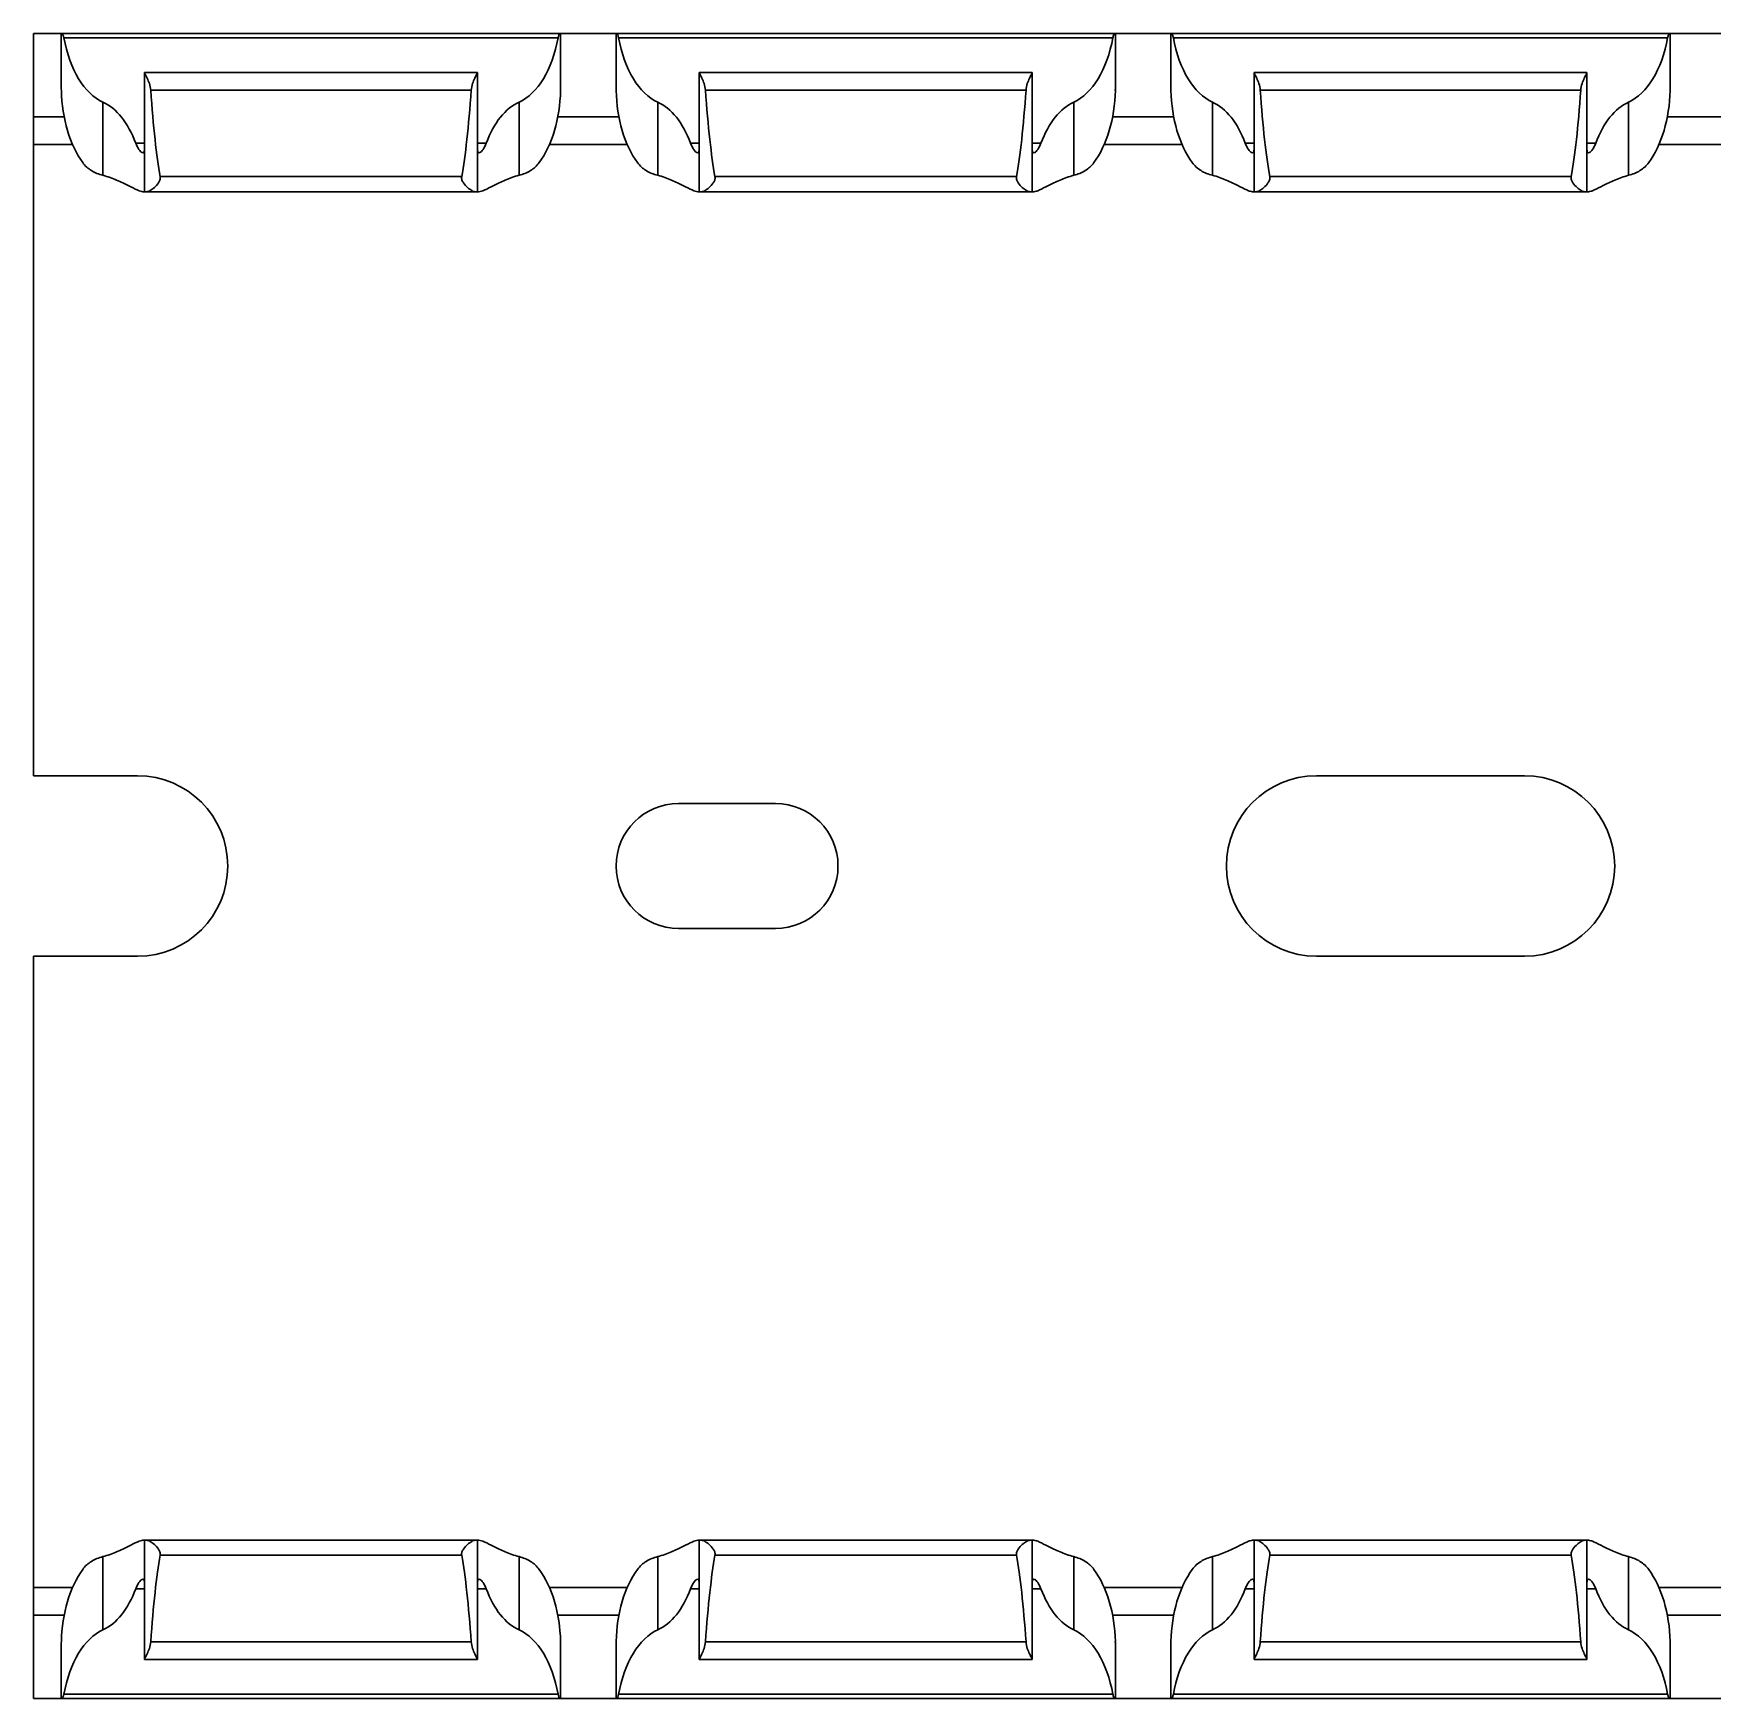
# Model space of a CAD drawing. Header units: millimetres. Extents: x -2573 to 2942, y -1220 to 2800.
# Drawn here: x 2357.9 to 2418.4, y 1097.3 to 1157.3 of the extents above; entities that cross this region are included whole.
import ezdxf

# ---------------------------------------------------------------- set-up
doc = ezdxf.new("R2010")
doc.units = ezdxf.units.MM

msp = doc.modelspace()

# ---------------------------------------------------------------- linework, layer by layer
at = {"linetype": 'Continuous', "lineweight": 30}
for p, q in [((2357.86, 1154.261), (2357.86, 1157.261)), ((2358.86, 1157.261), (2357.86, 1157.261)), ((2358.86, 1157.261), (2358.86, 1155.297)), ((2358.888, 1157.261), (2358.86, 1157.261)), ((2376.831, 1157.261), (2358.888, 1157.261)), ((2376.86, 1157.261), (2376.831, 1157.261)), ((2376.86, 1155.299), (2376.86, 1157.261)), ((2378.86, 1157.261), (2376.86, 1157.261)), ((2378.86, 1157.261), (2378.86, 1155.297)), ((2378.86, 1157.261), (2378.888, 1157.261)), ((2396.831, 1157.261), (2378.888, 1157.261)), ((2396.86, 1157.261), (2396.831, 1157.261)), ((2396.86, 1155.299), (2396.86, 1157.261)), ((2398.86, 1157.261), (2396.86, 1157.261)), ((2398.86, 1157.261), (2398.86, 1155.295)), ((2398.86, 1157.261), (2398.888, 1157.261)), ((2416.831, 1157.261), (2398.888, 1157.261)), ((2416.86, 1157.261), (2416.831, 1157.261)), ((2416.86, 1155.299), (2416.86, 1157.261)), ((2418.86, 1157.261), (2416.86, 1157.261)), ((2376.768, 1157.111), (2358.951, 1157.111)), ((2396.768, 1157.111), (2378.951, 1157.111)), ((2416.768, 1157.111), (2398.951, 1157.111)), ((2373.86, 1155.861), (2361.86, 1155.861)), ((2361.86, 1155.861), (2361.86, 1155.858)), ((2361.86, 1151.561), (2361.86, 1155.858)), ((2373.86, 1155.858), (2373.86, 1155.861)), ((2373.86, 1151.561), (2373.86, 1155.858)), ((2393.86, 1155.861), (2381.86, 1155.861)), ((2381.86, 1155.861), (2381.86, 1155.858)), ((2381.86, 1151.561), (2381.86, 1155.858)), ((2393.86, 1155.858), (2393.86, 1155.861)), ((2393.86, 1151.561), (2393.86, 1155.858)), ((2413.86, 1155.861), (2401.86, 1155.861)), ((2401.86, 1155.861), (2401.86, 1155.858)), ((2401.86, 1151.561), (2401.86, 1155.858)), ((2413.86, 1155.858), (2413.86, 1155.861)), ((2413.86, 1151.561), (2413.86, 1155.858)), ((2373.638, 1155.222), (2362.081, 1155.222)), ((2393.638, 1155.222), (2382.081, 1155.222)), ((2413.638, 1155.222), (2402.081, 1155.222)), ((2357.86, 1154.261), (2357.86, 1153.261)), ((2358.96, 1154.261), (2357.86, 1154.261)), ((2360.36, 1152.153), (2360.36, 1154.792)), ((2375.36, 1152.153), (2375.36, 1154.792)), ((2378.96, 1154.261), (2376.759, 1154.261)), ((2380.36, 1152.153), (2380.36, 1154.792)), ((2395.36, 1152.153), (2395.36, 1154.792)), ((2398.96, 1154.261), (2396.759, 1154.261)), ((2400.36, 1152.153), (2400.36, 1154.792)), ((2415.36, 1152.153), (2415.36, 1154.792)), ((2418.96, 1154.261), (2416.759, 1154.261)), ((2357.86, 1153.261), (2359.262, 1153.261)), ((2357.86, 1153.261), (2357.86, 1130.511)), ((2361.86, 1153.311), (2361.542, 1153.311)), ((2374.177, 1153.311), (2373.86, 1153.311)), ((2376.457, 1153.261), (2379.262, 1153.261)), ((2381.86, 1153.311), (2381.542, 1153.311)), ((2394.177, 1153.311), (2393.86, 1153.311)), ((2396.457, 1153.261), (2399.262, 1153.261)), ((2401.86, 1153.311), (2401.542, 1153.311)), ((2414.177, 1153.311), (2413.86, 1153.311)), ((2416.457, 1153.261), (2419.262, 1153.261)), ((2373.296, 1152.105), (2362.424, 1152.105)), ((2393.296, 1152.105), (2382.424, 1152.105)), ((2413.296, 1152.105), (2402.424, 1152.105)), ((2361.86, 1151.561), (2361.802, 1151.561)), ((2361.944, 1151.561), (2361.86, 1151.561)), ((2373.775, 1151.561), (2361.944, 1151.561)), ((2373.86, 1151.561), (2373.775, 1151.561)), ((2373.917, 1151.561), (2373.86, 1151.561)), ((2381.86, 1151.561), (2381.802, 1151.561)), ((2381.944, 1151.561), (2381.86, 1151.561)), ((2393.775, 1151.561), (2381.944, 1151.561)), ((2393.86, 1151.561), (2393.775, 1151.561)), ((2393.917, 1151.561), (2393.86, 1151.561)), ((2401.86, 1151.561), (2401.802, 1151.561)), ((2401.944, 1151.561), (2401.86, 1151.561)), ((2413.775, 1151.561), (2401.944, 1151.561)), ((2413.86, 1151.561), (2413.775, 1151.561)), ((2413.917, 1151.561), (2413.86, 1151.561)), ((2361.61, 1130.511), (2357.86, 1130.511)), ((2411.61, 1130.511), (2404.11, 1130.511)), ((2384.61, 1129.511), (2381.11, 1129.511)), ((2381.11, 1125.011), (2384.61, 1125.011)), ((2361.61, 1124.011), (2357.86, 1124.011)), ((2357.86, 1124.011), (2357.86, 1101.261)), ((2404.11, 1124.011), (2411.61, 1124.011)), ((2361.86, 1102.961), (2361.802, 1102.961)), ((2361.86, 1102.961), (2361.86, 1098.665)), ((2361.944, 1102.961), (2361.86, 1102.961)), ((2373.775, 1102.961), (2361.944, 1102.961)), ((2373.86, 1102.961), (2373.775, 1102.961)), ((2373.86, 1102.961), (2373.86, 1098.665)), ((2373.917, 1102.961), (2373.86, 1102.961)), ((2381.86, 1102.961), (2381.802, 1102.961)), ((2381.86, 1102.961), (2381.86, 1098.665)), ((2381.944, 1102.961), (2381.86, 1102.961)), ((2393.775, 1102.961), (2381.944, 1102.961)), ((2393.86, 1102.961), (2393.775, 1102.961)), ((2393.86, 1102.961), (2393.86, 1098.665)), ((2393.917, 1102.961), (2393.86, 1102.961)), ((2401.86, 1102.961), (2401.802, 1102.961)), ((2401.86, 1102.961), (2401.86, 1098.665)), ((2401.944, 1102.961), (2401.86, 1102.961)), ((2413.775, 1102.961), (2401.944, 1102.961)), ((2413.86, 1102.961), (2413.775, 1102.961)), ((2413.86, 1102.961), (2413.86, 1098.665)), ((2413.917, 1102.961), (2413.86, 1102.961)), ((2360.36, 1102.37), (2360.36, 1099.731)), ((2373.296, 1102.418), (2362.424, 1102.418)), ((2375.36, 1102.37), (2375.36, 1099.731)), ((2380.36, 1102.37), (2380.36, 1099.731)), ((2393.296, 1102.418), (2382.424, 1102.418)), ((2395.36, 1102.37), (2395.36, 1099.731)), ((2400.36, 1102.37), (2400.36, 1099.731)), ((2413.296, 1102.418), (2402.424, 1102.418)), ((2415.36, 1102.37), (2415.36, 1099.731)), ((2357.86, 1101.261), (2359.262, 1101.261)), ((2357.86, 1100.261), (2357.86, 1101.261)), ((2361.86, 1101.211), (2361.542, 1101.211)), ((2374.177, 1101.211), (2373.86, 1101.211)), ((2376.457, 1101.261), (2379.262, 1101.261)), ((2381.86, 1101.211), (2381.542, 1101.211)), ((2394.177, 1101.211), (2393.86, 1101.211)), ((2396.457, 1101.261), (2399.262, 1101.261)), ((2401.86, 1101.211), (2401.542, 1101.211)), ((2414.177, 1101.211), (2413.86, 1101.211)), ((2416.457, 1101.261), (2419.262, 1101.261)), ((2357.86, 1100.261), (2357.86, 1097.261)), ((2358.96, 1100.261), (2357.86, 1100.261)), ((2378.96, 1100.261), (2376.759, 1100.261)), ((2398.96, 1100.261), (2396.759, 1100.261)), ((2418.96, 1100.261), (2416.759, 1100.261)), ((2358.86, 1099.226), (2358.86, 1097.261)), ((2373.638, 1099.3), (2362.081, 1099.3)), ((2376.86, 1097.261), (2376.86, 1099.224)), ((2378.86, 1099.226), (2378.86, 1097.261)), ((2393.638, 1099.3), (2382.081, 1099.3)), ((2396.86, 1097.261), (2396.86, 1099.224)), ((2398.86, 1099.227), (2398.86, 1097.261)), ((2413.638, 1099.3), (2402.081, 1099.3)), ((2416.86, 1097.261), (2416.86, 1099.224)), ((2361.86, 1098.661), (2361.86, 1098.665)), ((2361.86, 1098.661), (2373.86, 1098.661)), ((2373.86, 1098.665), (2373.86, 1098.661)), ((2381.86, 1098.661), (2381.86, 1098.665)), ((2381.86, 1098.661), (2393.86, 1098.661)), ((2393.86, 1098.665), (2393.86, 1098.661)), ((2401.86, 1098.661), (2401.86, 1098.665)), ((2401.86, 1098.661), (2413.86, 1098.661)), ((2413.86, 1098.665), (2413.86, 1098.661)), ((2376.768, 1097.411), (2358.951, 1097.411)), ((2396.768, 1097.411), (2378.951, 1097.411)), ((2416.768, 1097.411), (2398.951, 1097.411)), ((2358.86, 1097.261), (2357.86, 1097.261)), ((2358.888, 1097.261), (2358.86, 1097.261)), ((2376.831, 1097.261), (2358.888, 1097.261)), ((2376.86, 1097.261), (2376.831, 1097.261)), ((2378.86, 1097.261), (2376.86, 1097.261)), ((2378.86, 1097.261), (2378.888, 1097.261)), ((2396.831, 1097.261), (2378.888, 1097.261)), ((2396.86, 1097.261), (2396.831, 1097.261)), ((2398.86, 1097.261), (2396.86, 1097.261)), ((2398.86, 1097.261), (2398.888, 1097.261)), ((2416.831, 1097.261), (2398.888, 1097.261)), ((2416.86, 1097.261), (2416.831, 1097.261)), ((2418.86, 1097.261), (2416.86, 1097.261))]:
    msp.add_line(p, q, dxfattribs=at)
for centre, radius, start, end in [((2361.61, 1127.261), 3.25, 270, 90), ((2404.11, 1127.261), 3.25, 90, 270), ((2411.61, 1127.261), 3.25, 270, 90), ((2381.11, 1127.261), 2.25, 90, 270), ((2384.61, 1127.261), 2.25, 270, 90)]:
    msp.add_arc(centre, radius, start, end, dxfattribs=at)
for centre, major_axis, ratio, start_param, end_param in [((2360.86, 1158.146), (0, 3.464), 0.57735, 1.874101, 2.888912), ((2374.86, 1158.146), (0, 3.464), 0.57735, 3.394273, 4.409084), ((2380.86, 1158.146), (0, 3.464), 0.57735, 1.874101, 2.888912), ((2394.86, 1158.146), (0, 3.464), 0.57735, 3.394273, 4.409084), ((2400.86, 1158.146), (0, 3.464), 0.57735, 1.874101, 2.888912), ((2414.86, 1158.146), (0, 3.464), 0.57735, 3.394273, 4.409084), ((2360.86, 1155.346), (0, 3.464), 0.57735, 1.609674, 2.480666), ((2362.86, 1162.392), (0, 11.43), 0.087489, 2.248826, 2.690566), ((2372.86, 1162.392), (0, 11.43), 0.087489, 3.592619, 4.034359), ((2374.86, 1155.346), (0, 3.464), 0.57735, 3.80252, 4.673511), ((2380.86, 1155.346), (0, 3.464), 0.57735, 1.609674, 2.480666), ((2382.86, 1162.392), (0, 11.43), 0.087489, 2.248826, 2.690566), ((2392.86, 1162.392), (0, 11.43), 0.087489, 3.592619, 4.034359), ((2394.86, 1155.346), (0, 3.464), 0.57735, 3.80252, 4.673511), ((2400.86, 1155.346), (0, 3.464), 0.57735, 1.609674, 2.480666), ((2402.86, 1162.392), (0, 11.43), 0.087489, 2.248826, 2.690566), ((2412.86, 1162.392), (0, 11.43), 0.087489, 3.592619, 4.034359), ((2414.86, 1155.346), (0, 3.464), 0.57735, 3.80252, 4.673511), ((2359.86, 1151.438), (0, 3.464), 0.57735, 5.283837, 6.030505), ((2375.86, 1151.438), (0, 3.464), 0.57735, 0.25268, 0.999349), ((2379.86, 1151.438), (0, 3.464), 0.57735, 5.283837, 6.030505), ((2395.86, 1151.438), (0, 3.464), 0.57735, 0.25268, 0.999349), ((2399.86, 1151.438), (0, 3.464), 0.57735, 5.283837, 6.030505), ((2415.86, 1151.438), (0, 3.464), 0.57735, 0.25268, 0.999349), ((2362.86, 1092.131), (0, 11.43), 0.087489, 0.451027, 0.892766), ((2372.86, 1092.131), (0, 11.43), 0.087489, 5.390419, 5.832158), ((2382.86, 1092.131), (0, 11.43), 0.087489, 0.451027, 0.892766), ((2392.86, 1092.131), (0, 11.43), 0.087489, 5.390419, 5.832158), ((2402.86, 1092.131), (0, 11.43), 0.087489, 0.451027, 0.892766), ((2412.86, 1092.131), (0, 11.43), 0.087489, 5.390419, 5.832158), ((2360.86, 1099.176), (0, 3.464), 0.57735, 0.660927, 1.531918), ((2374.86, 1099.176), (0, 3.464), 0.57735, 4.751267, 5.622258), ((2380.86, 1099.176), (0, 3.464), 0.57735, 0.660927, 1.531918), ((2394.86, 1099.176), (0, 3.464), 0.57735, 4.751267, 5.622258), ((2400.86, 1099.176), (0, 3.464), 0.57735, 0.660927, 1.531918), ((2414.86, 1099.176), (0, 3.464), 0.57735, 4.751267, 5.622258), ((2359.86, 1103.085), (0, 3.464), 0.57735, 3.394273, 4.140941), ((2375.86, 1103.085), (0, 3.464), 0.57735, 2.142244, 2.888912), ((2379.86, 1103.085), (0, 3.464), 0.57735, 3.394273, 4.140941), ((2395.86, 1103.085), (0, 3.464), 0.57735, 2.142244, 2.888912), ((2399.86, 1103.085), (0, 3.464), 0.57735, 3.394273, 4.140941), ((2415.86, 1103.085), (0, 3.464), 0.57735, 2.142244, 2.888912), ((2360.86, 1096.376), (0, 3.464), 0.57735, 0.25268, 1.267492), ((2374.86, 1096.376), (0, 3.464), 0.57735, 5.015694, 6.030505), ((2380.86, 1096.376), (0, 3.464), 0.57735, 0.25268, 1.267492), ((2394.86, 1096.376), (0, 3.464), 0.57735, 5.015694, 6.030505), ((2400.86, 1096.376), (0, 3.464), 0.57735, 0.25268, 1.267492), ((2414.86, 1096.376), (0, 3.464), 0.57735, 5.015694, 6.030505)]:
    msp.add_ellipse(centre, major_axis=major_axis, ratio=ratio, start_param=start_param, end_param=end_param, dxfattribs=at)
for points in [[(2358.888, 1157.261), (2358.907, 1157.261), (2358.934, 1157.203), (2358.951, 1157.111)], [(2376.768, 1157.111), (2376.785, 1157.203), (2376.813, 1157.261), (2376.831, 1157.261)], [(2378.888, 1157.261), (2378.907, 1157.261), (2378.934, 1157.203), (2378.951, 1157.111)], [(2358.888, 1097.261), (2358.907, 1097.261), (2358.934, 1097.319), (2358.951, 1097.411)], [(2376.768, 1097.411), (2376.785, 1097.319), (2376.813, 1097.261), (2376.831, 1097.261)], [(2378.888, 1097.261), (2378.907, 1097.261), (2378.934, 1097.319), (2378.951, 1097.411)]]:
    msp.add_open_spline(points, degree=3, dxfattribs=at)
for points, knots in [([(2396.768, 1157.111), (2396.777, 1157.157), (2396.788, 1157.195), (2396.811, 1157.247), (2396.822, 1157.261), (2396.831, 1157.261)], [0, 0, 0, 0, 0.5, 0.5, 1, 1, 1, 1]), ([(2398.888, 1157.261), (2398.897, 1157.261), (2398.909, 1157.247), (2398.931, 1157.195), (2398.943, 1157.157), (2398.951, 1157.111)], [0, 0, 0, 0, 0.5, 0.5, 1, 1, 1, 1]), ([(2416.768, 1157.111), (2416.777, 1157.157), (2416.788, 1157.195), (2416.811, 1157.247), (2416.822, 1157.261), (2416.831, 1157.261)], [0, 0, 0, 0, 0.5, 0.5, 1, 1, 1, 1]), ([(2361.86, 1155.858), (2361.86, 1155.841), (2361.904, 1155.763), (2362.009, 1155.538), (2362.069, 1155.389), (2362.081, 1155.222)], [0, 0, 0, 0, 0.5, 0.5, 1, 1, 1, 1]), ([(2373.638, 1155.222), (2373.65, 1155.389), (2373.71, 1155.539), (2373.789, 1155.707), (2373.813, 1155.755), (2373.849, 1155.826), (2373.86, 1155.849), (2373.86, 1155.858)], [0, 0, 0, 0, 0.5, 0.5, 0.75, 0.75, 1, 1, 1, 1]), ([(2381.86, 1155.858), (2381.86, 1155.849), (2381.87, 1155.826), (2381.906, 1155.754), (2381.931, 1155.707), (2382.009, 1155.538), (2382.069, 1155.389), (2382.081, 1155.222)], [0, 0, 0, 0, 0.25, 0.25, 0.5, 0.5, 1, 1, 1, 1]), ([(2393.638, 1155.222), (2393.65, 1155.388), (2393.71, 1155.539), (2393.789, 1155.707), (2393.813, 1155.755), (2393.849, 1155.826), (2393.86, 1155.849), (2393.86, 1155.858)], [0, 0, 0, 0, 0.5, 0.5, 0.75, 0.75, 1, 1, 1, 1]), ([(2401.86, 1155.858), (2401.86, 1155.849), (2401.87, 1155.826), (2401.906, 1155.755), (2401.931, 1155.707), (2402.009, 1155.538), (2402.069, 1155.389), (2402.081, 1155.222)], [0, 0, 0, 0, 0.25, 0.25, 0.5, 0.5, 1, 1, 1, 1]), ([(2413.638, 1155.222), (2413.65, 1155.388), (2413.71, 1155.539), (2413.789, 1155.707), (2413.813, 1155.755), (2413.849, 1155.826), (2413.86, 1155.849), (2413.86, 1155.858)], [0, 0, 0, 0, 0.5, 0.5, 0.75, 0.75, 1, 1, 1, 1]), ([(2358.861, 1155.211), (2358.86, 1155.241), (2358.859, 1155.275), (2358.86, 1155.294), (2358.86, 1155.297)], [0, 0, 0, 0, 0.863549, 1, 1, 1, 1]), ([(2376.86, 1155.299), (2376.86, 1155.298), (2376.86, 1155.281), (2376.859, 1155.247), (2376.858, 1155.215), (2376.858, 1155.211)], [0, 0, 0, 0, 0.038179, 0.88892, 1, 1, 1, 1]), ([(2378.861, 1155.211), (2378.86, 1155.241), (2378.859, 1155.275), (2378.86, 1155.294), (2378.86, 1155.297)], [0, 0, 0, 0, 0.863549, 1, 1, 1, 1]), ([(2396.86, 1155.299), (2396.86, 1155.298), (2396.86, 1155.281), (2396.859, 1155.247), (2396.858, 1155.215), (2396.858, 1155.211)], [0, 0, 0, 0, 0.038179, 0.88892, 1, 1, 1, 1]), ([(2398.861, 1155.211), (2398.861, 1155.224), (2398.86, 1155.257), (2398.86, 1155.28), (2398.86, 1155.295)], [0, 0, 0, 0, 0.381561, 1, 1, 1, 1]), ([(2416.86, 1155.299), (2416.86, 1155.298), (2416.86, 1155.281), (2416.859, 1155.247), (2416.858, 1155.215), (2416.858, 1155.211)], [0, 0, 0, 0, 0.038179, 0.88892, 1, 1, 1, 1]), ([(2361.542, 1153.311), (2361.576, 1153.221), (2361.617, 1153.146), (2361.697, 1153.03), (2361.737, 1152.989), (2361.8, 1152.954), (2361.825, 1152.959), (2361.854, 1153.018), (2361.86, 1153.073), (2361.86, 1153.147)], [0, 0, 0, 0, 0.25, 0.25, 0.5, 0.5, 0.75, 0.75, 1, 1, 1, 1]), ([(2373.86, 1153.147), (2373.86, 1153.074), (2373.865, 1153.019), (2373.894, 1152.959), (2373.919, 1152.954), (2373.982, 1152.989), (2374.022, 1153.03), (2374.103, 1153.146), (2374.144, 1153.221), (2374.177, 1153.311)], [0, 0, 0, 0, 0.25, 0.25, 0.5, 0.5, 0.75, 0.75, 1, 1, 1, 1]), ([(2381.542, 1153.311), (2381.576, 1153.221), (2381.617, 1153.146), (2381.697, 1153.03), (2381.737, 1152.989), (2381.8, 1152.954), (2381.825, 1152.959), (2381.854, 1153.018), (2381.86, 1153.073), (2381.86, 1153.147)], [0, 0, 0, 0, 0.25, 0.25, 0.5, 0.5, 0.75, 0.75, 1, 1, 1, 1]), ([(2393.86, 1153.147), (2393.86, 1153.074), (2393.865, 1153.019), (2393.894, 1152.959), (2393.918, 1152.954), (2394.015, 1153.008), (2394.111, 1153.133), (2394.177, 1153.311)], [0, 0, 0, 0, 0.25, 0.25, 0.5, 0.5, 1, 1, 1, 1]), ([(2401.542, 1153.311), (2401.608, 1153.132), (2401.705, 1153.007), (2401.801, 1152.954), (2401.825, 1152.959), (2401.854, 1153.018), (2401.86, 1153.073), (2401.86, 1153.147)], [0, 0, 0, 0, 0.5, 0.5, 0.75, 0.75, 1, 1, 1, 1]), ([(2413.86, 1153.147), (2413.86, 1153.074), (2413.865, 1153.019), (2413.894, 1152.959), (2413.918, 1152.954), (2414.015, 1153.008), (2414.111, 1153.133), (2414.177, 1153.311)], [0, 0, 0, 0, 0.25, 0.25, 0.5, 0.5, 1, 1, 1, 1]), ([(2360.36, 1152.153), (2360.209, 1152.19), (2360.072, 1152.245), (2359.823, 1152.399), (2359.718, 1152.495), (2359.632, 1152.611)], [0, 0, 0, 0, 0.5, 0.5, 1, 1, 1, 1]), ([(2376.087, 1152.611), (2376.001, 1152.495), (2375.897, 1152.399), (2375.648, 1152.245), (2375.51, 1152.19), (2375.36, 1152.153)], [0, 0, 0, 0, 0.5, 0.5, 1, 1, 1, 1]), ([(2380.36, 1152.153), (2380.21, 1152.19), (2380.072, 1152.245), (2379.823, 1152.399), (2379.719, 1152.495), (2379.632, 1152.611)], [0, 0, 0, 0, 0.5, 0.5, 1, 1, 1, 1]), ([(2396.087, 1152.611), (2396.002, 1152.496), (2395.896, 1152.399), (2395.649, 1152.246), (2395.509, 1152.19), (2395.36, 1152.153)], [0, 0, 0, 0, 0.5, 0.5, 1, 1, 1, 1]), ([(2400.36, 1152.153), (2400.211, 1152.19), (2400.07, 1152.246), (2399.824, 1152.398), (2399.718, 1152.496), (2399.632, 1152.611)], [0, 0, 0, 0, 0.5, 0.5, 1, 1, 1, 1]), ([(2416.087, 1152.611), (2416.002, 1152.496), (2415.896, 1152.399), (2415.649, 1152.246), (2415.509, 1152.19), (2415.36, 1152.153)], [0, 0, 0, 0, 0.5, 0.5, 1, 1, 1, 1]), ([(2361.802, 1151.561), (2361.757, 1151.561), (2361.688, 1151.585), (2361.506, 1151.666), (2361.397, 1151.721), (2361.146, 1151.847), (2361.007, 1151.915), (2360.703, 1152.046), (2360.537, 1152.108), (2360.36, 1152.153)], [0, 0, 0, 0, 0.25, 0.25, 0.5, 0.5, 0.75, 0.75, 1, 1, 1, 1]), ([(2362.424, 1152.105), (2362.431, 1152.064), (2362.428, 1152.022), (2362.403, 1151.945), (2362.384, 1151.91), (2362.318, 1151.814), (2362.265, 1151.761), (2362.162, 1151.67), (2362.112, 1151.633), (2362.019, 1151.578), (2361.977, 1151.561), (2361.944, 1151.561)], [0, 0, 0, 0, 0.125, 0.125, 0.25, 0.25, 0.5, 0.5, 0.75, 0.75, 1, 1, 1, 1]), ([(2373.775, 1151.561), (2373.742, 1151.561), (2373.701, 1151.578), (2373.608, 1151.633), (2373.557, 1151.67), (2373.454, 1151.761), (2373.401, 1151.814), (2373.336, 1151.91), (2373.316, 1151.946), (2373.292, 1152.022), (2373.288, 1152.064), (2373.296, 1152.105)], [0, 0, 0, 0, 0.25, 0.25, 0.5, 0.5, 0.75, 0.75, 0.875, 0.875, 1, 1, 1, 1]), ([(2375.36, 1152.153), (2375.183, 1152.109), (2375.018, 1152.047), (2374.715, 1151.916), (2374.574, 1151.847), (2374.325, 1151.722), (2374.214, 1151.666), (2374.033, 1151.585), (2373.962, 1151.561), (2373.917, 1151.561)], [0, 0, 0, 0, 0.25, 0.25, 0.5, 0.5, 0.75, 0.75, 1, 1, 1, 1]), ([(2381.802, 1151.561), (2381.757, 1151.561), (2381.688, 1151.585), (2381.506, 1151.666), (2381.396, 1151.721), (2381.145, 1151.847), (2381.006, 1151.916), (2380.701, 1152.047), (2380.536, 1152.109), (2380.36, 1152.153)], [0, 0, 0, 0, 0.25, 0.25, 0.5, 0.5, 0.75, 0.75, 1, 1, 1, 1]), ([(2382.424, 1152.105), (2382.431, 1152.064), (2382.428, 1152.022), (2382.403, 1151.945), (2382.384, 1151.91), (2382.318, 1151.814), (2382.265, 1151.761), (2382.162, 1151.67), (2382.112, 1151.633), (2382.019, 1151.578), (2381.977, 1151.561), (2381.944, 1151.561)], [0, 0, 0, 0, 0.125, 0.125, 0.25, 0.25, 0.5, 0.5, 0.75, 0.75, 1, 1, 1, 1]), ([(2393.775, 1151.561), (2393.742, 1151.561), (2393.7, 1151.578), (2393.608, 1151.633), (2393.557, 1151.671), (2393.454, 1151.761), (2393.401, 1151.814), (2393.336, 1151.91), (2393.316, 1151.945), (2393.292, 1152.023), (2393.288, 1152.065), (2393.296, 1152.105)], [0, 0, 0, 0, 0.25, 0.25, 0.5, 0.5, 0.75, 0.75, 0.875, 0.875, 1, 1, 1, 1]), ([(2395.36, 1152.153), (2395.183, 1152.108), (2395.018, 1152.046), (2394.714, 1151.916), (2394.573, 1151.847), (2394.325, 1151.722), (2394.213, 1151.666), (2394.077, 1151.605), (2394.037, 1151.589), (2393.968, 1151.567), (2393.939, 1151.561), (2393.917, 1151.561)], [0, 0, 0, 0, 0.25, 0.25, 0.5, 0.5, 0.75, 0.75, 0.875, 0.875, 1, 1, 1, 1]), ([(2401.802, 1151.561), (2401.78, 1151.561), (2401.751, 1151.567), (2401.682, 1151.589), (2401.642, 1151.605), (2401.505, 1151.666), (2401.396, 1151.722), (2401.144, 1151.847), (2401.005, 1151.916), (2400.701, 1152.047), (2400.535, 1152.109), (2400.36, 1152.153)], [0, 0, 0, 0, 0.125, 0.125, 0.25, 0.25, 0.5, 0.5, 0.75, 0.75, 1, 1, 1, 1]), ([(2402.424, 1152.105), (2402.431, 1152.065), (2402.428, 1152.023), (2402.403, 1151.945), (2402.384, 1151.91), (2402.318, 1151.814), (2402.265, 1151.761), (2402.162, 1151.67), (2402.111, 1151.632), (2402.018, 1151.578), (2401.977, 1151.561), (2401.944, 1151.561)], [0, 0, 0, 0, 0.125, 0.125, 0.25, 0.25, 0.5, 0.5, 0.75, 0.75, 1, 1, 1, 1]), ([(2413.775, 1151.561), (2413.742, 1151.561), (2413.7, 1151.578), (2413.608, 1151.633), (2413.557, 1151.671), (2413.454, 1151.761), (2413.401, 1151.814), (2413.336, 1151.91), (2413.316, 1151.945), (2413.292, 1152.023), (2413.288, 1152.065), (2413.296, 1152.105)], [0, 0, 0, 0, 0.25, 0.25, 0.5, 0.5, 0.75, 0.75, 0.875, 0.875, 1, 1, 1, 1]), ([(2415.36, 1152.153), (2415.183, 1152.108), (2415.018, 1152.046), (2414.714, 1151.916), (2414.573, 1151.847), (2414.325, 1151.722), (2414.213, 1151.666), (2414.077, 1151.605), (2414.037, 1151.589), (2413.968, 1151.567), (2413.939, 1151.561), (2413.917, 1151.561)], [0, 0, 0, 0, 0.25, 0.25, 0.5, 0.5, 0.75, 0.75, 0.875, 0.875, 1, 1, 1, 1]), ([(2361.802, 1102.961), (2361.757, 1102.961), (2361.688, 1102.938), (2361.506, 1102.857), (2361.397, 1102.801), (2361.146, 1102.676), (2361.007, 1102.607), (2360.703, 1102.476), (2360.537, 1102.414), (2360.36, 1102.37)], [0, 0, 0, 0, 0.25, 0.25, 0.5, 0.5, 0.75, 0.75, 1, 1, 1, 1]), ([(2362.424, 1102.418), (2362.431, 1102.458), (2362.428, 1102.5), (2362.403, 1102.577), (2362.384, 1102.612), (2362.318, 1102.708), (2362.265, 1102.761), (2362.162, 1102.852), (2362.112, 1102.89), (2362.019, 1102.944), (2361.977, 1102.961), (2361.944, 1102.961)], [0, 0, 0, 0, 0.125, 0.125, 0.25, 0.25, 0.5, 0.5, 0.75, 0.75, 1, 1, 1, 1]), ([(2373.775, 1102.961), (2373.742, 1102.961), (2373.701, 1102.944), (2373.608, 1102.89), (2373.557, 1102.852), (2373.454, 1102.761), (2373.401, 1102.708), (2373.336, 1102.612), (2373.316, 1102.577), (2373.292, 1102.5), (2373.288, 1102.458), (2373.296, 1102.418)], [0, 0, 0, 0, 0.25, 0.25, 0.5, 0.5, 0.75, 0.75, 0.875, 0.875, 1, 1, 1, 1]), ([(2375.36, 1102.37), (2375.183, 1102.414), (2375.018, 1102.476), (2374.715, 1102.606), (2374.574, 1102.676), (2374.325, 1102.8), (2374.214, 1102.856), (2374.033, 1102.937), (2373.962, 1102.961), (2373.917, 1102.961)], [0, 0, 0, 0, 0.25, 0.25, 0.5, 0.5, 0.75, 0.75, 1, 1, 1, 1]), ([(2381.802, 1102.961), (2381.757, 1102.961), (2381.688, 1102.937), (2381.506, 1102.857), (2381.396, 1102.801), (2381.145, 1102.675), (2381.006, 1102.607), (2380.701, 1102.476), (2380.536, 1102.414), (2380.36, 1102.37)], [0, 0, 0, 0, 0.25, 0.25, 0.5, 0.5, 0.75, 0.75, 1, 1, 1, 1]), ([(2382.424, 1102.418), (2382.431, 1102.458), (2382.428, 1102.5), (2382.403, 1102.577), (2382.384, 1102.612), (2382.318, 1102.708), (2382.265, 1102.761), (2382.162, 1102.852), (2382.112, 1102.89), (2382.019, 1102.944), (2381.977, 1102.961), (2381.944, 1102.961)], [0, 0, 0, 0, 0.125, 0.125, 0.25, 0.25, 0.5, 0.5, 0.75, 0.75, 1, 1, 1, 1]), ([(2393.775, 1102.961), (2393.742, 1102.961), (2393.7, 1102.944), (2393.608, 1102.89), (2393.557, 1102.852), (2393.454, 1102.761), (2393.401, 1102.708), (2393.336, 1102.612), (2393.316, 1102.577), (2393.292, 1102.5), (2393.288, 1102.457), (2393.296, 1102.418)], [0, 0, 0, 0, 0.25, 0.25, 0.5, 0.5, 0.75, 0.75, 0.875, 0.875, 1, 1, 1, 1]), ([(2395.36, 1102.37), (2395.183, 1102.414), (2395.018, 1102.476), (2394.714, 1102.606), (2394.573, 1102.676), (2394.325, 1102.8), (2394.213, 1102.857), (2394.077, 1102.917), (2394.037, 1102.933), (2393.968, 1102.955), (2393.939, 1102.961), (2393.917, 1102.961)], [0, 0, 0, 0, 0.25, 0.25, 0.5, 0.5, 0.75, 0.75, 0.875, 0.875, 1, 1, 1, 1]), ([(2401.802, 1102.961), (2401.78, 1102.961), (2401.751, 1102.955), (2401.682, 1102.933), (2401.642, 1102.917), (2401.505, 1102.856), (2401.396, 1102.8), (2401.144, 1102.675), (2401.005, 1102.606), (2400.701, 1102.476), (2400.535, 1102.414), (2400.36, 1102.37)], [0, 0, 0, 0, 0.125, 0.125, 0.25, 0.25, 0.5, 0.5, 0.75, 0.75, 1, 1, 1, 1]), ([(2402.424, 1102.418), (2402.431, 1102.458), (2402.428, 1102.5), (2402.403, 1102.577), (2402.384, 1102.612), (2402.318, 1102.709), (2402.265, 1102.761), (2402.162, 1102.852), (2402.111, 1102.89), (2402.018, 1102.945), (2401.977, 1102.961), (2401.944, 1102.961)], [0, 0, 0, 0, 0.125, 0.125, 0.25, 0.25, 0.5, 0.5, 0.75, 0.75, 1, 1, 1, 1]), ([(2413.775, 1102.961), (2413.742, 1102.961), (2413.7, 1102.944), (2413.608, 1102.89), (2413.557, 1102.852), (2413.454, 1102.761), (2413.401, 1102.708), (2413.336, 1102.612), (2413.316, 1102.577), (2413.292, 1102.5), (2413.288, 1102.457), (2413.296, 1102.418)], [0, 0, 0, 0, 0.25, 0.25, 0.5, 0.5, 0.75, 0.75, 0.875, 0.875, 1, 1, 1, 1]), ([(2415.36, 1102.37), (2415.183, 1102.414), (2415.018, 1102.476), (2414.714, 1102.606), (2414.573, 1102.676), (2414.325, 1102.8), (2414.213, 1102.857), (2414.077, 1102.917), (2414.037, 1102.933), (2413.968, 1102.955), (2413.939, 1102.961), (2413.917, 1102.961)], [0, 0, 0, 0, 0.25, 0.25, 0.5, 0.5, 0.75, 0.75, 0.875, 0.875, 1, 1, 1, 1]), ([(2360.36, 1102.37), (2360.209, 1102.332), (2360.072, 1102.277), (2359.823, 1102.123), (2359.718, 1102.028), (2359.632, 1101.911)], [0, 0, 0, 0, 0.5, 0.5, 1, 1, 1, 1]), ([(2376.087, 1101.911), (2376.001, 1102.028), (2375.897, 1102.123), (2375.648, 1102.277), (2375.51, 1102.332), (2375.36, 1102.37)], [0, 0, 0, 0, 0.5, 0.5, 1, 1, 1, 1]), ([(2380.36, 1102.37), (2380.21, 1102.332), (2380.072, 1102.277), (2379.823, 1102.123), (2379.719, 1102.028), (2379.632, 1101.911)], [0, 0, 0, 0, 0.5, 0.5, 1, 1, 1, 1]), ([(2396.087, 1101.911), (2396.002, 1102.026), (2395.896, 1102.123), (2395.649, 1102.276), (2395.509, 1102.332), (2395.36, 1102.37)], [0, 0, 0, 0, 0.5, 0.5, 1, 1, 1, 1]), ([(2400.36, 1102.37), (2400.211, 1102.332), (2400.07, 1102.276), (2399.824, 1102.124), (2399.718, 1102.026), (2399.632, 1101.911)], [0, 0, 0, 0, 0.5, 0.5, 1, 1, 1, 1]), ([(2416.087, 1101.911), (2416.002, 1102.026), (2415.896, 1102.123), (2415.649, 1102.276), (2415.509, 1102.332), (2415.36, 1102.37)], [0, 0, 0, 0, 0.5, 0.5, 1, 1, 1, 1]), ([(2361.542, 1101.211), (2361.576, 1101.302), (2361.617, 1101.377), (2361.697, 1101.492), (2361.737, 1101.533), (2361.8, 1101.568), (2361.825, 1101.564), (2361.854, 1101.504), (2361.86, 1101.45), (2361.86, 1101.375)], [0, 0, 0, 0, 0.25, 0.25, 0.5, 0.5, 0.75, 0.75, 1, 1, 1, 1]), ([(2373.86, 1101.375), (2373.86, 1101.449), (2373.865, 1101.504), (2373.894, 1101.564), (2373.919, 1101.569), (2373.982, 1101.533), (2374.022, 1101.493), (2374.103, 1101.376), (2374.144, 1101.302), (2374.177, 1101.211)], [0, 0, 0, 0, 0.25, 0.25, 0.5, 0.5, 0.75, 0.75, 1, 1, 1, 1]), ([(2381.542, 1101.211), (2381.576, 1101.302), (2381.617, 1101.377), (2381.697, 1101.492), (2381.737, 1101.533), (2381.8, 1101.568), (2381.825, 1101.564), (2381.854, 1101.504), (2381.86, 1101.449), (2381.86, 1101.375)], [0, 0, 0, 0, 0.25, 0.25, 0.5, 0.5, 0.75, 0.75, 1, 1, 1, 1]), ([(2393.86, 1101.375), (2393.86, 1101.449), (2393.865, 1101.504), (2393.894, 1101.563), (2393.918, 1101.569), (2394.015, 1101.515), (2394.111, 1101.39), (2394.177, 1101.211)], [0, 0, 0, 0, 0.25, 0.25, 0.5, 0.5, 1, 1, 1, 1]), ([(2401.542, 1101.211), (2401.608, 1101.391), (2401.705, 1101.515), (2401.801, 1101.569), (2401.825, 1101.563), (2401.854, 1101.504), (2401.86, 1101.449), (2401.86, 1101.375)], [0, 0, 0, 0, 0.5, 0.5, 0.75, 0.75, 1, 1, 1, 1]), ([(2413.86, 1101.375), (2413.86, 1101.449), (2413.865, 1101.504), (2413.894, 1101.563), (2413.918, 1101.569), (2414.015, 1101.515), (2414.111, 1101.39), (2414.177, 1101.211)], [0, 0, 0, 0, 0.25, 0.25, 0.5, 0.5, 1, 1, 1, 1]), ([(2358.861, 1099.311), (2358.86, 1099.282), (2358.859, 1099.248), (2358.86, 1099.228), (2358.86, 1099.226)], [0, 0, 0, 0, 0.863549, 1, 1, 1, 1]), ([(2361.86, 1098.665), (2361.86, 1098.681), (2361.904, 1098.759), (2362.009, 1098.984), (2362.069, 1099.133), (2362.081, 1099.3)], [0, 0, 0, 0, 0.5, 0.5, 1, 1, 1, 1]), ([(2373.638, 1099.3), (2373.65, 1099.133), (2373.71, 1098.984), (2373.789, 1098.815), (2373.813, 1098.767), (2373.849, 1098.696), (2373.86, 1098.673), (2373.86, 1098.665)], [0, 0, 0, 0, 0.5, 0.5, 0.75, 0.75, 1, 1, 1, 1]), ([(2376.86, 1099.224), (2376.86, 1099.224), (2376.86, 1099.241), (2376.859, 1099.275), (2376.858, 1099.307), (2376.858, 1099.311)], [0, 0, 0, 0, 0.038179, 0.88892, 1, 1, 1, 1]), ([(2378.861, 1099.311), (2378.86, 1099.282), (2378.859, 1099.248), (2378.86, 1099.228), (2378.86, 1099.226)], [0, 0, 0, 0, 0.863549, 1, 1, 1, 1]), ([(2381.86, 1098.665), (2381.86, 1098.673), (2381.87, 1098.696), (2381.906, 1098.768), (2381.931, 1098.815), (2382.009, 1098.984), (2382.069, 1099.133), (2382.081, 1099.3)], [0, 0, 0, 0, 0.25, 0.25, 0.5, 0.5, 1, 1, 1, 1]), ([(2393.638, 1099.3), (2393.65, 1099.134), (2393.71, 1098.984), (2393.789, 1098.815), (2393.813, 1098.767), (2393.849, 1098.696), (2393.86, 1098.673), (2393.86, 1098.665)], [0, 0, 0, 0, 0.5, 0.5, 0.75, 0.75, 1, 1, 1, 1]), ([(2396.86, 1099.224), (2396.86, 1099.224), (2396.86, 1099.241), (2396.859, 1099.275), (2396.858, 1099.307), (2396.858, 1099.311)], [0, 0, 0, 0, 0.038179, 0.88892, 1, 1, 1, 1]), ([(2398.861, 1099.311), (2398.861, 1099.299), (2398.86, 1099.266), (2398.86, 1099.242), (2398.86, 1099.227)], [0, 0, 0, 0, 0.381561, 1, 1, 1, 1]), ([(2401.86, 1098.665), (2401.86, 1098.673), (2401.87, 1098.696), (2401.906, 1098.767), (2401.931, 1098.815), (2402.009, 1098.984), (2402.069, 1099.134), (2402.081, 1099.3)], [0, 0, 0, 0, 0.25, 0.25, 0.5, 0.5, 1, 1, 1, 1]), ([(2413.638, 1099.3), (2413.65, 1099.134), (2413.71, 1098.984), (2413.789, 1098.815), (2413.813, 1098.767), (2413.849, 1098.696), (2413.86, 1098.673), (2413.86, 1098.665)], [0, 0, 0, 0, 0.5, 0.5, 0.75, 0.75, 1, 1, 1, 1]), ([(2416.86, 1099.224), (2416.86, 1099.224), (2416.86, 1099.241), (2416.859, 1099.275), (2416.858, 1099.307), (2416.858, 1099.311)], [0, 0, 0, 0, 0.038179, 0.88892, 1, 1, 1, 1]), ([(2396.768, 1097.411), (2396.777, 1097.366), (2396.788, 1097.327), (2396.811, 1097.275), (2396.822, 1097.261), (2396.831, 1097.261)], [0, 0, 0, 0, 0.5, 0.5, 1, 1, 1, 1]), ([(2398.888, 1097.261), (2398.897, 1097.261), (2398.909, 1097.275), (2398.931, 1097.327), (2398.943, 1097.365), (2398.951, 1097.411)], [0, 0, 0, 0, 0.5, 0.5, 1, 1, 1, 1]), ([(2416.768, 1097.411), (2416.777, 1097.366), (2416.788, 1097.327), (2416.811, 1097.275), (2416.822, 1097.261), (2416.831, 1097.261)], [0, 0, 0, 0, 0.5, 0.5, 1, 1, 1, 1])]:
    msp.add_open_spline(points, degree=3, knots=knots, dxfattribs=at)

doc.saveas('drawing.dxf')
